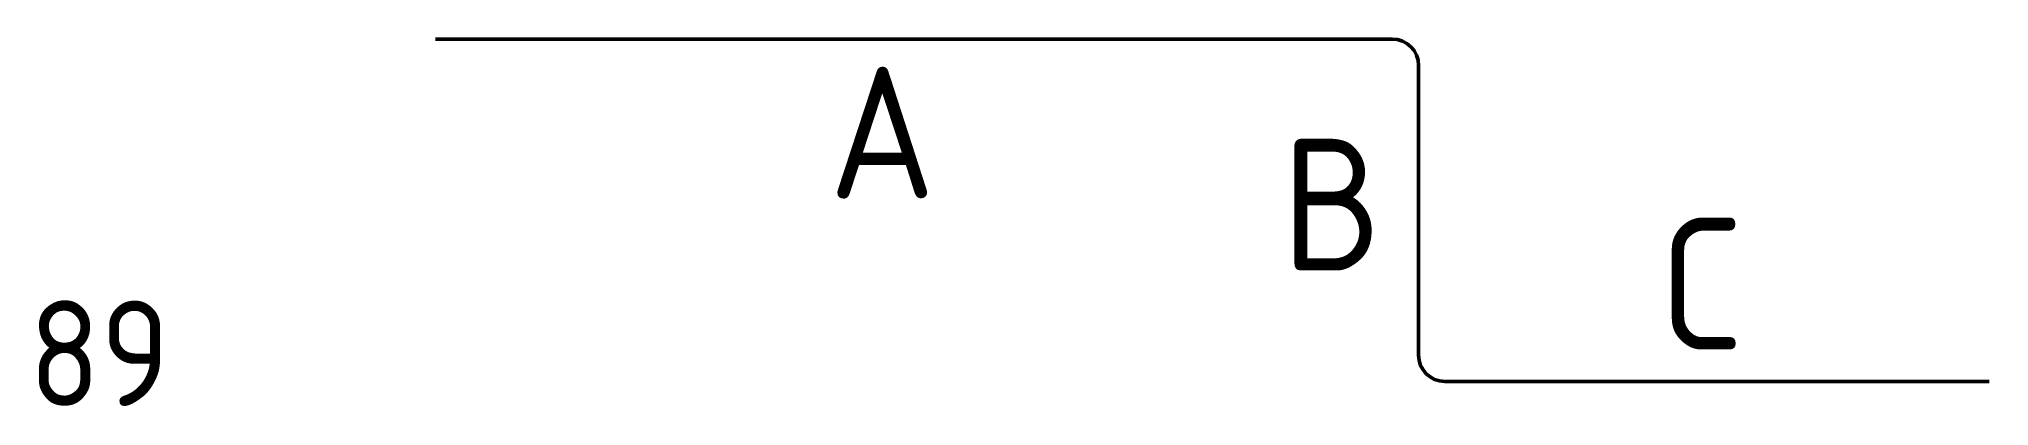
# Model space of a CAD drawing. Extents: x 234220 to 234590, y -46589 to -46519.
import ezdxf
from ezdxf.enums import TextEntityAlignment as Align

# ---------------------------------------------------------------- set-up
doc = ezdxf.new("R2010")
doc.units = 0
doc.layers.add('posedit.mtr.bar', color=7, linetype='Continuous', lineweight=50)
doc.layers.add('posedit.mtr.hidden', color=144, linetype='Continuous', plot=False)
doc.layers.add('posedit.mtr.text', color=3, linetype='Continuous')
doc.styles.add('posedit.ISOCPEUR', font='isocpeur.ttf', dxfattribs={"width": 0.9})

msp = doc.modelspace()

# ---------------------------------------------------------------- linework, layer by layer
at = {"layer": 'posedit.mtr.bar'}
for p, q in [((234476.87, -46519.12), (234295.24, -46519.12)), ((234481.87, -46579.12), (234481.87, -46524.12)), ((234486.87, -46584.12), (234590.17, -46584.12))]:
    msp.add_line(p, q, dxfattribs=at)
for centre, start, end in [((234476.87, -46524.12), 0, 90), ((234486.87, -46579.12), 180, 270)]:
    msp.add_arc(centre, 5, start, end, dxfattribs=at)

# ---------------------------------------------------------------- texts
at = {"layer": 'posedit.mtr.hidden', "style": 'posedit.ISOCPEUR', "width": 0.9}
msp.add_text('89', height=20, dxfattribs=at).set_placement((234218.04, -46588.77))
at = {"layer": 'posedit.mtr.text', "style": 'posedit.ISOCPEUR', "width": 0.9}
for tag, p in [('A', (234380.05, -46536.87)), ('C', (234535.61, -46565.58))]:
    msp.add_attdef(tag, text='', height=25, dxfattribs=at).set_placement(p, align=Align.MIDDLE_CENTER)
msp.add_attdef('B', text='', height=25, dxfattribs=at).set_placement((234475.06, -46550.54), align=Align.MIDDLE_RIGHT)

doc.saveas('drawing.dxf')
